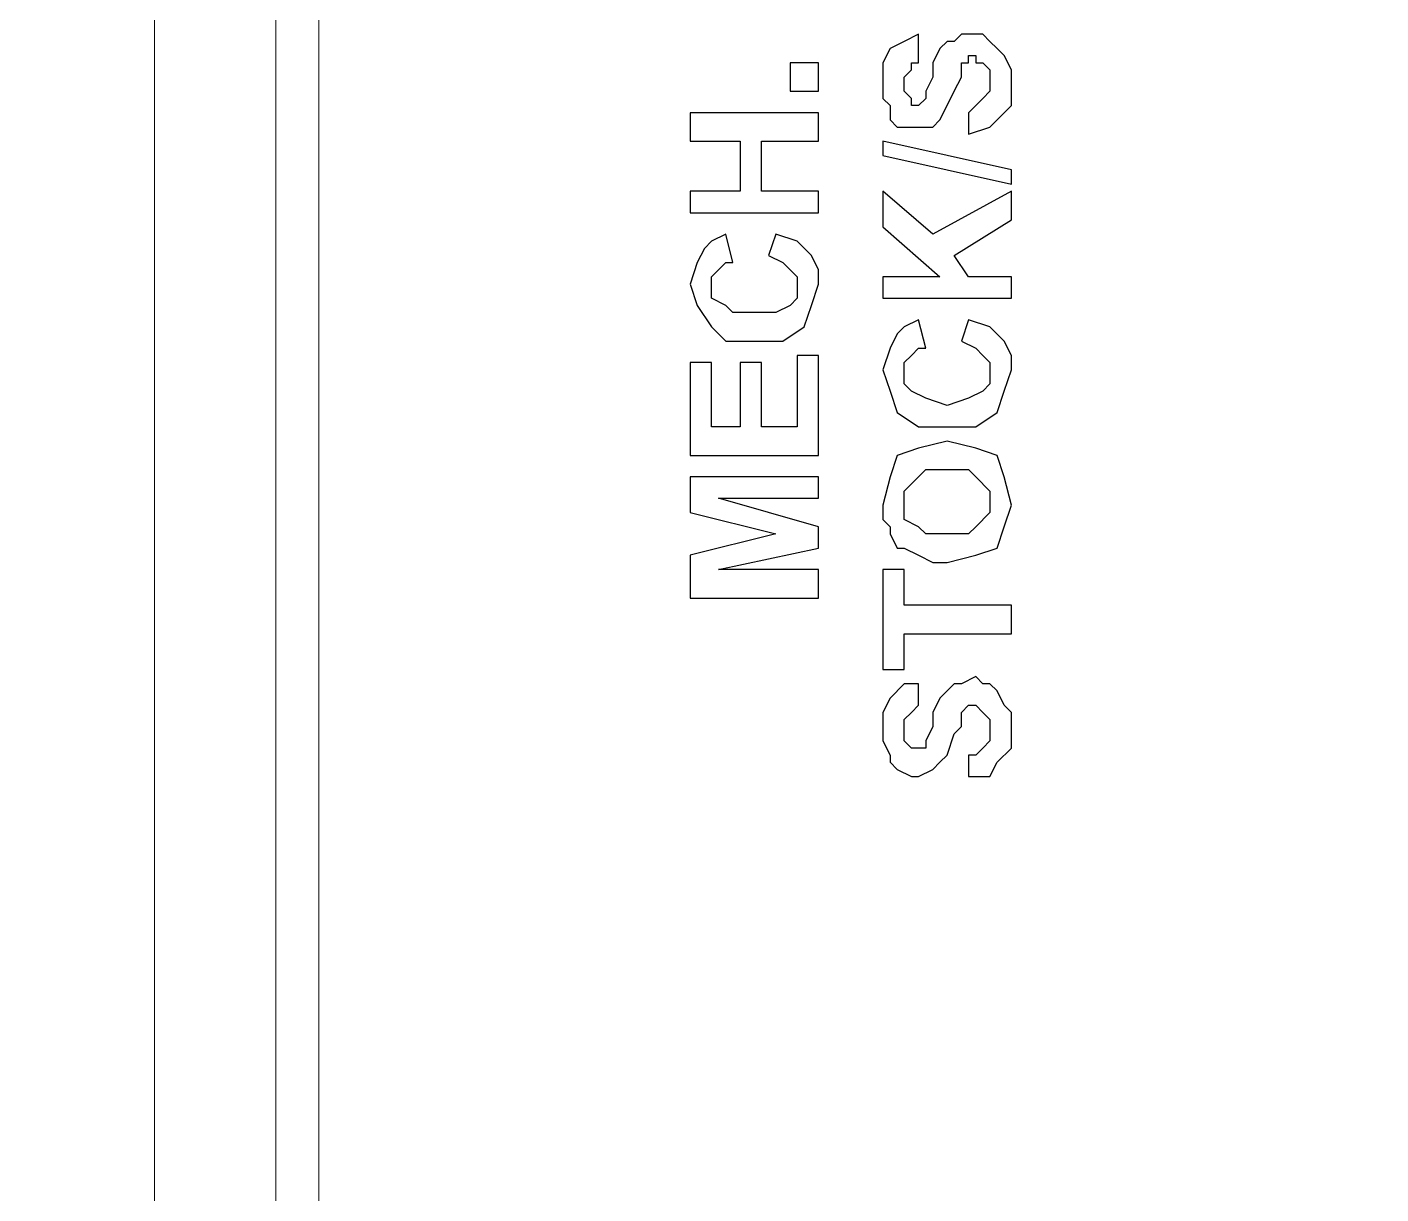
# Model space of a CAD drawing. Header units: inches. Extents: x -3.21 to 2.97, y -3.82 to 4.4.
# Drawn here: x -2.701 to -2.188, y -2.314 to -1.872 of the extents above; entities that cross this region are included whole.
import ezdxf

# ---------------------------------------------------------------- set-up
doc = ezdxf.new("R2010")
doc.units = ezdxf.units.IN
doc.header["$MEASUREMENT"] = 0
doc.layers.add('BASELAYER', color=7, linetype='Continuous')
doc.layers.add('Floor 5', color=7, linetype='Continuous')

msp = doc.modelspace()

# ---------------------------------------------------------------- linework, layer by layer
at = {"layer": 'BASELAYER', "color": 250, "lineweight": 5}
msp.add_open_spline([(-3.21338, 4.3998), (-3.21338, 4.3998), (2.9714, 4.3998), (2.9714, 4.3998), (2.9714, 4.3998), (2.9714, 4.3998), (2.9714, -3.81516), (2.9714, -3.81516), (2.9714, -3.81516), (2.9714, -3.81516), (-3.21338, -3.81516), (-3.21338, -3.81516), (-3.21338, -3.81516), (-3.21338, -3.81516), (-3.21338, 4.3998), (-3.21338, 4.3998)], degree=3, knots=[0, 0, 0, 0, 0.2, 0.2, 0.2, 0.2, 0.4, 0.4, 0.4, 0.4, 0.6, 0.6, 0.6, 0.6, 1, 1, 1, 1], dxfattribs=at)
msp.add_open_spline([(-3.21338, 4.3998), (-3.21338, 4.3998), (2.9714, 4.3998), (2.9714, 4.3998), (2.9714, 4.3998), (2.9714, 4.3998), (2.9714, -3.81516), (2.9714, -3.81516), (2.9714, -3.81516), (2.9714, -3.81516), (-3.21338, -3.81516), (-3.21338, -3.81516), (-3.21338, -3.81516), (-3.21338, -3.81516), (-3.21338, 4.3998), (-3.21338, 4.3998)], degree=3, knots=[0, 0, 0, 0, 0.2, 0.2, 0.2, 0.2, 0.4, 0.4, 0.4, 0.4, 0.6, 0.6, 0.6, 0.6, 1, 1, 1, 1], dxfattribs=at)
at = {"layer": 'Floor 5', "color": 250, "lineweight": 13}
for points, knots in [([(-2.65256, -2.90944), (-2.65256, -2.90944), (-2.65256, 3.49228), (-2.65256, 3.49228), (-2.65256, 3.49228), (-2.65256, 3.49228), (-1.36587, 3.49228), (-1.36587, 3.49228), (-1.36587, 3.49228), (-1.36587, 3.49228), (-1.36587, 4.3489), (-1.36587, 4.3489), (-1.36587, 4.3489), (-1.36587, 4.3489), (-0.59277, 4.3489), (-0.59277, 4.3489), (-0.59277, 4.3489), (-0.59277, 4.3489), (-0.59277, 3.49228), (-0.59277, 3.49228), (-0.59277, 3.49228), (-0.59277, 3.49228), (0.69122, 3.49228), (0.69122, 3.49228), (0.69122, 3.49228), (0.69122, 3.49228), (0.69122, 0.93591), (0.69122, 0.93591), (0.69122, 0.93591), (0.69122, 0.93591), (0.66959, 0.95483), (0.66959, 0.95483), (0.66959, 0.95483), (0.66959, 0.95483), (0.64797, 0.97104), (0.64797, 0.97104), (0.64797, 0.97104), (0.64797, 0.97104), (0.64797, 3.44904), (0.64797, 3.44904), (0.64797, 3.44904), (0.64797, 3.44904), (-0.59277, 3.44904), (-0.59277, 3.44904), (-0.59277, 3.44904), (-0.59277, 3.44904), (-0.63872, 3.44904), (-0.63872, 3.44904), (-0.63872, 3.44904), (-0.63872, 3.44904), (-0.75496, 3.44904), (-0.75496, 3.44904), (-0.75496, 3.44904), (-0.75496, 3.44904), (-0.75496, 3.47066), (-0.75496, 3.47066), (-0.75496, 3.47066), (-0.75496, 3.47066), (-0.63872, 3.47066), (-0.63872, 3.47066), (-0.63872, 3.47066), (-0.63872, 3.47066), (-0.63872, 3.49228), (-0.63872, 3.49228), (-0.63872, 3.49228), (-0.63872, 3.49228), (-0.63872, 4.30296), (-0.63872, 4.30296), (-0.63872, 4.30296), (-0.63872, 4.30296), (-1.32262, 4.30296), (-1.32262, 4.30296), (-1.32262, 4.30296), (-1.32262, 4.30296), (-1.32262, 3.49228), (-1.32262, 3.49228), (-1.32262, 3.49228), (-1.32262, 3.49228), (-1.32262, 3.47066), (-1.32262, 3.47066), (-1.32262, 3.47066), (-1.32262, 3.47066), (-1.19828, 3.47066), (-1.19828, 3.47066), (-1.19828, 3.47066), (-1.19828, 3.47066), (-1.19828, 3.44904), (-1.19828, 3.44904), (-1.19828, 3.44904), (-1.19828, 3.44904), (-1.32262, 3.44904), (-1.32262, 3.44904), (-1.32262, 3.44904), (-1.32262, 3.44904), (-1.36587, 3.44904), (-1.36587, 3.44904), (-1.36587, 3.44904), (-1.36587, 3.44904), (-2.60661, 3.44904), (-2.60661, 3.44904), (-2.60661, 3.44904), (-2.60661, 3.44904), (-2.60661, -2.86351), (-2.60661, -2.86351), (-2.60661, -2.86351), (-2.60661, -2.86351), (-1.43885, -2.86351), (-1.43885, -2.86351), (-1.43885, -2.86351), (-1.43885, -2.86351), (-1.19828, -2.86351), (-1.19828, -2.86351), (-1.19828, -2.86351), (-1.19828, -2.86351), (-1.19828, -2.88513), (-1.19828, -2.88513), (-1.19828, -2.88513), (-1.19828, -2.88513), (-1.32262, -2.88513), (-1.32262, -2.88513), (-1.32262, -2.88513), (-1.32262, -2.88513), (-1.32262, -2.90944), (-1.32262, -2.90944), (-1.32262, -2.90944), (-1.32262, -2.90944), (-1.32262, -3.72283), (-1.32262, -3.72283), (-1.32262, -3.72283), (-1.32262, -3.72283), (-0.63872, -3.72283), (-0.63872, -3.72283), (-0.63872, -3.72283), (-0.63872, -3.72283), (-0.63872, -2.90944), (-0.63872, -2.90944), (-0.63872, -2.90944), (-0.63872, -2.90944), (-0.63872, -2.88513), (-0.63872, -2.88513), (-0.63872, -2.88513), (-0.63872, -2.88513), (-0.76037, -2.88513), (-0.76037, -2.88513), (-0.76037, -2.88513), (-0.76037, -2.88513), (-0.76037, -2.86351), (-0.76037, -2.86351), (-0.76037, -2.86351), (-0.76037, -2.86351), (-0.63872, -2.86351), (-0.63872, -2.86351), (-0.63872, -2.86351), (-0.63872, -2.86351), (-0.59277, -2.86351), (-0.59277, -2.86351), (-0.59277, -2.86351), (-0.59277, -2.86351), (0.64797, -2.86351), (0.64797, -2.86351), (0.64797, -2.86351), (0.64797, -2.86351), (0.64797, 0.14414), (0.64797, 0.14414), (0.64797, 0.14414), (0.64797, 0.14414), (0.65067, 0.14684), (0.65067, 0.14684), (0.65067, 0.14684), (0.65067, 0.14684), (0.65337, 0.14954), (0.65337, 0.14954), (0.65337, 0.14954), (0.65337, 0.14954), (0.65608, 0.14954), (0.65608, 0.14954), (0.65608, 0.14954), (0.65608, 0.14954), (0.65608, 0.15225), (0.65608, 0.15225), (0.65608, 0.15225), (0.65608, 0.15225), (0.66148, 0.15225), (0.66148, 0.15225), (0.66148, 0.15225), (0.66148, 0.15225), (0.66419, 0.15495), (0.66419, 0.15495), (0.66419, 0.15495), (0.66419, 0.15495), (0.66419, 0.15765), (0.66419, 0.15765), (0.66419, 0.15765), (0.66419, 0.15765), (0.675, 0.16306), (0.675, 0.16306), (0.675, 0.16306), (0.675, 0.16306), (0.68311, 0.17116), (0.68311, 0.17116), (0.68311, 0.17116), (0.68311, 0.17116), (0.68852, 0.17387), (0.68852, 0.17387), (0.68852, 0.17387), (0.68852, 0.17387), (0.69122, 0.17927), (0.69122, 0.17927), (0.69122, 0.17927), (0.69122, 0.17927), (0.69122, -2.90944), (0.69122, -2.90944), (0.69122, -2.90944), (0.69122, -2.90944), (-0.59277, -2.90944), (-0.59277, -2.90944), (-0.59277, -2.90944), (-0.59277, -2.90944), (-0.59277, -3.76878), (-0.59277, -3.76878), (-0.59277, -3.76878), (-0.59277, -3.76878), (-1.36857, -3.76878), (-1.36857, -3.76878), (-1.36857, -3.76878), (-1.36857, -3.76878), (-1.36857, -2.90944), (-1.36857, -2.90944), (-1.36857, -2.90944), (-1.36857, -2.90944), (-2.65256, -2.90944), (-2.65256, -2.90944)], [0, 0, 0, 0, 0.016949, 0.016949, 0.016949, 0.016949, 0.033898, 0.033898, 0.033898, 0.033898, 0.050847, 0.050847, 0.050847, 0.050847, 0.067797, 0.067797, 0.067797, 0.067797, 0.084746, 0.084746, 0.084746, 0.084746, 0.101695, 0.101695, 0.101695, 0.101695, 0.118644, 0.118644, 0.118644, 0.118644, 0.135593, 0.135593, 0.135593, 0.135593, 0.152542, 0.152542, 0.152542, 0.152542, 0.169492, 0.169492, 0.169492, 0.169492, 0.186441, 0.186441, 0.186441, 0.186441, 0.20339, 0.20339, 0.20339, 0.20339, 0.220339, 0.220339, 0.220339, 0.220339, 0.237288, 0.237288, 0.237288, 0.237288, 0.254237, 0.254237, 0.254237, 0.254237, 0.271186, 0.271186, 0.271186, 0.271186, 0.288136, 0.288136, 0.288136, 0.288136, 0.305085, 0.305085, 0.305085, 0.305085, 0.322034, 0.322034, 0.322034, 0.322034, 0.338983, 0.338983, 0.338983, 0.338983, 0.355932, 0.355932, 0.355932, 0.355932, 0.372881, 0.372881, 0.372881, 0.372881, 0.389831, 0.389831, 0.389831, 0.389831, 0.40678, 0.40678, 0.40678, 0.40678, 0.423729, 0.423729, 0.423729, 0.423729, 0.440678, 0.440678, 0.440678, 0.440678, 0.457627, 0.457627, 0.457627, 0.457627, 0.474576, 0.474576, 0.474576, 0.474576, 0.491525, 0.491525, 0.491525, 0.491525, 0.508475, 0.508475, 0.508475, 0.508475, 0.525424, 0.525424, 0.525424, 0.525424, 0.542373, 0.542373, 0.542373, 0.542373, 0.559322, 0.559322, 0.559322, 0.559322, 0.576271, 0.576271, 0.576271, 0.576271, 0.59322, 0.59322, 0.59322, 0.59322, 0.610169, 0.610169, 0.610169, 0.61017, 0.627119, 0.627119, 0.627119, 0.627119, 0.644068, 0.644068, 0.644068, 0.644068, 0.661017, 0.661017, 0.661017, 0.661017, 0.677966, 0.677966, 0.677966, 0.677966, 0.694915, 0.694915, 0.694915, 0.694915, 0.711864, 0.711864, 0.711864, 0.711864, 0.728814, 0.728814, 0.728814, 0.728814, 0.745763, 0.745763, 0.745763, 0.745763, 0.762712, 0.762712, 0.762712, 0.762712, 0.779661, 0.779661, 0.779661, 0.779661, 0.79661, 0.79661, 0.79661, 0.79661, 0.813559, 0.813559, 0.813559, 0.813559, 0.830508, 0.830508, 0.830508, 0.830508, 0.847458, 0.847458, 0.847458, 0.847458, 0.864407, 0.864407, 0.864407, 0.864407, 0.881356, 0.881356, 0.881356, 0.881356, 0.898305, 0.898305, 0.898305, 0.898305, 0.915254, 0.915254, 0.915254, 0.915254, 0.932203, 0.932203, 0.932203, 0.932203, 0.949153, 0.949153, 0.949153, 0.949153, 0.966102, 0.966102, 0.966102, 0.966102, 1, 1, 1, 1]), ([(-1.38747, -2.19063), (-1.38747, -2.19063), (-1.38747, -2.8635), (-1.38747, -2.8635), (-1.38747, -2.8635), (-1.38747, -2.8635), (-2.60659, -2.8635), (-2.60659, -2.8635), (-2.60659, -2.8635), (-2.60659, -2.8635), (-2.60659, -0.81517), (-2.60659, -0.81517), (-2.60659, -0.81517), (-2.60659, -0.81517), (-1.38747, -0.81517), (-1.38747, -0.81517), (-1.38747, -0.81517), (-1.38747, -0.81517), (-1.38747, -1.58802), (-1.38747, -1.58802)], [0, 0, 0, 0, 0.166667, 0.166667, 0.166667, 0.166667, 0.333333, 0.333333, 0.333333, 0.333333, 0.5, 0.5, 0.5, 0.5, 0.666667, 0.666667, 0.666667, 0.666667, 1, 1, 1, 1]), ([(-1.40369, -2.19063), (-1.40369, -2.19063), (-1.40369, -2.84459), (-1.40369, -2.84459), (-1.40369, -2.84459), (-1.40369, -2.84459), (-2.59037, -2.84459), (-2.59037, -2.84459), (-2.59037, -2.84459), (-2.59037, -2.84459), (-2.59037, -0.83138), (-2.59037, -0.83138), (-2.59037, -0.83138), (-2.59037, -0.83138), (-1.40369, -0.83138), (-1.40369, -0.83138), (-1.40369, -0.83138), (-1.40369, -0.83138), (-1.40369, -1.58802), (-1.40369, -1.58802)], [0, 0, 0, 0, 0.166667, 0.166667, 0.166667, 0.166667, 0.333333, 0.333333, 0.333333, 0.333333, 0.5, 0.5, 0.5, 0.5, 0.666667, 0.666667, 0.666667, 0.666667, 1, 1, 1, 1])]:
    msp.add_open_spline(points, degree=3, knots=knots, dxfattribs=at)
at = {"layer": 'Floor 5', "color": 250}
for points, knots in [([(-2.3444, -1.90419), (-2.3444, -1.90419), (-2.3417, -1.90149), (-2.3417, -1.90149), (-2.3417, -1.90149), (-2.3417, -1.90149), (-2.339, -1.89879), (-2.339, -1.89879), (-2.339, -1.89879), (-2.339, -1.89879), (-2.3363, -1.89609), (-2.3363, -1.89609), (-2.3363, -1.89609), (-2.3363, -1.89609), (-2.3363, -1.89339), (-2.3363, -1.89339), (-2.3363, -1.89339), (-2.3363, -1.89339), (-2.3363, -1.88798), (-2.3363, -1.88798), (-2.3363, -1.88798), (-2.3363, -1.88798), (-2.339, -1.88528), (-2.339, -1.88528), (-2.339, -1.88528), (-2.339, -1.88528), (-2.3417, -1.88528), (-2.3417, -1.88528), (-2.3417, -1.88528), (-2.3417, -1.88528), (-2.3417, -1.88257), (-2.3417, -1.88257), (-2.3417, -1.88257), (-2.3417, -1.88257), (-2.3444, -1.88257), (-2.3444, -1.88257), (-2.3444, -1.88257), (-2.3444, -1.88257), (-2.3444, -1.88528), (-2.3444, -1.88528), (-2.3444, -1.88528), (-2.3444, -1.88528), (-2.34711, -1.88528), (-2.34711, -1.88528), (-2.34711, -1.88528), (-2.34711, -1.88528), (-2.34711, -1.88798), (-2.34711, -1.88798), (-2.34711, -1.88798), (-2.34711, -1.88798), (-2.34711, -1.89069), (-2.34711, -1.89069), (-2.34711, -1.89069), (-2.34711, -1.89069), (-2.34981, -1.89609), (-2.34981, -1.89609), (-2.34981, -1.89609), (-2.34981, -1.89609), (-2.35251, -1.90149), (-2.35251, -1.90149), (-2.35251, -1.90149), (-2.35251, -1.90149), (-2.35522, -1.9069), (-2.35522, -1.9069), (-2.35522, -1.9069), (-2.35522, -1.9069), (-2.35792, -1.9096), (-2.35792, -1.9096), (-2.35792, -1.9096), (-2.35792, -1.9096), (-2.36332, -1.9096), (-2.36332, -1.9096), (-2.36332, -1.9096), (-2.36332, -1.9096), (-2.36603, -1.9096), (-2.36603, -1.9096), (-2.36603, -1.9096), (-2.36603, -1.9096), (-2.37143, -1.9096), (-2.37143, -1.9096), (-2.37143, -1.9096), (-2.37143, -1.9096), (-2.37413, -1.9069), (-2.37413, -1.9069), (-2.37413, -1.9069), (-2.37413, -1.9069), (-2.37413, -1.90149), (-2.37413, -1.90149), (-2.37413, -1.90149), (-2.37413, -1.90149), (-2.37684, -1.89879), (-2.37684, -1.89879), (-2.37684, -1.89879), (-2.37684, -1.89879), (-2.37684, -1.89339), (-2.37684, -1.89339), (-2.37684, -1.89339), (-2.37684, -1.89339), (-2.37684, -1.88528), (-2.37684, -1.88528), (-2.37684, -1.88528), (-2.37684, -1.88528), (-2.37413, -1.87987), (-2.37413, -1.87987), (-2.37413, -1.87987), (-2.37413, -1.87987), (-2.36873, -1.87717), (-2.36873, -1.87717), (-2.36873, -1.87717), (-2.36873, -1.87717), (-2.36332, -1.87447), (-2.36332, -1.87447), (-2.36332, -1.87447), (-2.36332, -1.87447), (-2.36332, -1.88528), (-2.36332, -1.88528), (-2.36332, -1.88528), (-2.36332, -1.88528), (-2.36603, -1.88528), (-2.36603, -1.88528), (-2.36603, -1.88528), (-2.36603, -1.88528), (-2.36603, -1.88798), (-2.36603, -1.88798), (-2.36603, -1.88798), (-2.36603, -1.88798), (-2.36873, -1.89069), (-2.36873, -1.89069), (-2.36873, -1.89069), (-2.36873, -1.89069), (-2.36873, -1.89339), (-2.36873, -1.89339), (-2.36873, -1.89339), (-2.36873, -1.89339), (-2.36873, -1.89609), (-2.36873, -1.89609), (-2.36873, -1.89609), (-2.36873, -1.89609), (-2.36603, -1.89879), (-2.36603, -1.89879), (-2.36603, -1.89879), (-2.36603, -1.89879), (-2.36603, -1.90149), (-2.36603, -1.90149), (-2.36603, -1.90149), (-2.36603, -1.90149), (-2.36332, -1.90149), (-2.36332, -1.90149), (-2.36332, -1.90149), (-2.36332, -1.90149), (-2.36062, -1.89879), (-2.36062, -1.89879), (-2.36062, -1.89879), (-2.36062, -1.89879), (-2.36062, -1.89609), (-2.36062, -1.89609), (-2.36062, -1.89609), (-2.36062, -1.89609), (-2.35792, -1.89069), (-2.35792, -1.89069), (-2.35792, -1.89069), (-2.35792, -1.89069), (-2.35792, -1.88528), (-2.35792, -1.88528), (-2.35792, -1.88528), (-2.35792, -1.88528), (-2.35522, -1.87987), (-2.35522, -1.87987), (-2.35522, -1.87987), (-2.35522, -1.87987), (-2.35251, -1.87717), (-2.35251, -1.87717), (-2.35251, -1.87717), (-2.35251, -1.87717), (-2.34981, -1.87717), (-2.34981, -1.87717), (-2.34981, -1.87717), (-2.34981, -1.87717), (-2.34711, -1.87447), (-2.34711, -1.87447), (-2.34711, -1.87447), (-2.34711, -1.87447), (-2.3417, -1.87447), (-2.3417, -1.87447), (-2.3417, -1.87447), (-2.3417, -1.87447), (-2.339, -1.87447), (-2.339, -1.87447), (-2.339, -1.87447), (-2.339, -1.87447), (-2.3363, -1.87717), (-2.3363, -1.87717), (-2.3363, -1.87717), (-2.3363, -1.87717), (-2.33359, -1.87987), (-2.33359, -1.87987), (-2.33359, -1.87987), (-2.33359, -1.87987), (-2.33089, -1.88257), (-2.33089, -1.88257), (-2.33089, -1.88257), (-2.33089, -1.88257), (-2.32818, -1.88798), (-2.32818, -1.88798), (-2.32818, -1.88798), (-2.32818, -1.88798), (-2.32818, -1.89339), (-2.32818, -1.89339), (-2.32818, -1.89339), (-2.32818, -1.89339), (-2.32818, -1.90149), (-2.32818, -1.90149), (-2.32818, -1.90149), (-2.32818, -1.90149), (-2.33359, -1.9069), (-2.33359, -1.9069), (-2.33359, -1.9069), (-2.33359, -1.9069), (-2.3363, -1.9096), (-2.3363, -1.9096), (-2.3363, -1.9096), (-2.3363, -1.9096), (-2.3444, -1.9123), (-2.3444, -1.9123), (-2.3444, -1.9123), (-2.3444, -1.9123), (-2.3444, -1.90419), (-2.3444, -1.90419)], [0, 0, 0, 0, 0.017241, 0.017241, 0.017241, 0.017241, 0.034483, 0.034483, 0.034483, 0.034483, 0.051724, 0.051724, 0.051724, 0.051724, 0.068966, 0.068966, 0.068966, 0.068966, 0.086207, 0.086207, 0.086207, 0.086207, 0.103448, 0.103448, 0.103448, 0.103448, 0.12069, 0.12069, 0.12069, 0.12069, 0.137931, 0.137931, 0.137931, 0.137931, 0.155172, 0.155172, 0.155172, 0.155172, 0.172414, 0.172414, 0.172414, 0.172414, 0.189655, 0.189655, 0.189655, 0.189655, 0.206897, 0.206897, 0.206897, 0.206897, 0.224138, 0.224138, 0.224138, 0.224138, 0.241379, 0.241379, 0.241379, 0.241379, 0.258621, 0.258621, 0.258621, 0.258621, 0.275862, 0.275862, 0.275862, 0.275862, 0.293103, 0.293103, 0.293103, 0.293103, 0.310345, 0.310345, 0.310345, 0.310345, 0.327586, 0.327586, 0.327586, 0.327586, 0.344828, 0.344828, 0.344828, 0.344828, 0.362069, 0.362069, 0.362069, 0.362069, 0.37931, 0.37931, 0.37931, 0.37931, 0.396552, 0.396552, 0.396552, 0.396552, 0.413793, 0.413793, 0.413793, 0.413793, 0.431034, 0.431034, 0.431034, 0.431034, 0.448276, 0.448276, 0.448276, 0.448276, 0.465517, 0.465517, 0.465517, 0.465517, 0.482759, 0.482759, 0.482759, 0.482759, 0.5, 0.5, 0.5, 0.5, 0.517241, 0.517241, 0.517241, 0.517241, 0.534483, 0.534483, 0.534483, 0.534483, 0.551724, 0.551724, 0.551724, 0.551724, 0.568966, 0.568966, 0.568966, 0.568966, 0.586207, 0.586207, 0.586207, 0.586207, 0.603448, 0.603448, 0.603448, 0.603448, 0.62069, 0.62069, 0.62069, 0.62069, 0.637931, 0.637931, 0.637931, 0.637931, 0.655172, 0.655172, 0.655172, 0.655172, 0.672414, 0.672414, 0.672414, 0.672414, 0.689655, 0.689655, 0.689655, 0.689655, 0.706897, 0.706897, 0.706897, 0.706897, 0.724138, 0.724138, 0.724138, 0.724138, 0.741379, 0.741379, 0.741379, 0.741379, 0.758621, 0.758621, 0.758621, 0.758621, 0.775862, 0.775862, 0.775862, 0.775862, 0.793103, 0.793103, 0.793103, 0.793103, 0.810345, 0.810345, 0.810345, 0.810345, 0.827586, 0.827586, 0.827586, 0.827586, 0.844828, 0.844828, 0.844828, 0.844828, 0.862069, 0.862069, 0.862069, 0.862069, 0.87931, 0.87931, 0.87931, 0.87931, 0.896552, 0.896552, 0.896552, 0.896552, 0.913793, 0.913793, 0.913793, 0.913793, 0.931034, 0.931034, 0.931034, 0.931034, 0.948276, 0.948276, 0.948276, 0.948276, 0.965517, 0.965517, 0.965517, 0.965517, 1, 1, 1, 1]), ([(-2.41198, -1.88528), (-2.41198, -1.88528), (-2.40117, -1.88528), (-2.40117, -1.88528), (-2.40117, -1.88528), (-2.40117, -1.88528), (-2.40117, -1.89609), (-2.40117, -1.89609), (-2.40117, -1.89609), (-2.40117, -1.89609), (-2.41198, -1.89609), (-2.41198, -1.89609), (-2.41198, -1.89609), (-2.41198, -1.89609), (-2.41198, -1.88528), (-2.41198, -1.88528)], [0, 0, 0, 0, 0.2, 0.2, 0.2, 0.2, 0.4, 0.4, 0.4, 0.4, 0.6, 0.6, 0.6, 0.6, 1, 1, 1, 1]), ([(-2.44983, -1.94203), (-2.44983, -1.94203), (-2.44983, -1.93392), (-2.44983, -1.93392), (-2.44983, -1.93392), (-2.44983, -1.93392), (-2.4309, -1.93392), (-2.4309, -1.93392), (-2.4309, -1.93392), (-2.4309, -1.93392), (-2.4309, -1.915), (-2.4309, -1.915), (-2.4309, -1.915), (-2.4309, -1.915), (-2.44983, -1.915), (-2.44983, -1.915), (-2.44983, -1.915), (-2.44983, -1.915), (-2.44983, -1.90419), (-2.44983, -1.90419), (-2.44983, -1.90419), (-2.44983, -1.90419), (-2.40117, -1.90419), (-2.40117, -1.90419), (-2.40117, -1.90419), (-2.40117, -1.90419), (-2.40117, -1.915), (-2.40117, -1.915), (-2.40117, -1.915), (-2.40117, -1.915), (-2.4228, -1.915), (-2.4228, -1.915), (-2.4228, -1.915), (-2.4228, -1.915), (-2.4228, -1.93392), (-2.4228, -1.93392), (-2.4228, -1.93392), (-2.4228, -1.93392), (-2.40117, -1.93392), (-2.40117, -1.93392), (-2.40117, -1.93392), (-2.40117, -1.93392), (-2.40117, -1.94203), (-2.40117, -1.94203), (-2.40117, -1.94203), (-2.40117, -1.94203), (-2.44983, -1.94203), (-2.44983, -1.94203)], [0, 0, 0, 0, 0.076923, 0.076923, 0.076923, 0.076923, 0.153846, 0.153846, 0.153846, 0.153846, 0.230769, 0.230769, 0.230769, 0.230769, 0.307692, 0.307692, 0.307692, 0.307692, 0.384615, 0.384615, 0.384615, 0.384615, 0.461538, 0.461538, 0.461538, 0.461538, 0.538462, 0.538462, 0.538462, 0.538462, 0.615385, 0.615385, 0.615385, 0.615385, 0.692308, 0.692308, 0.692308, 0.692308, 0.769231, 0.769231, 0.769231, 0.769231, 0.846154, 0.846154, 0.846154, 0.846154, 1, 1, 1, 1]), ([(-2.37684, -1.92041), (-2.37684, -1.92041), (-2.37684, -1.915), (-2.37684, -1.915), (-2.37684, -1.915), (-2.37684, -1.915), (-2.32818, -1.92581), (-2.32818, -1.92581), (-2.32818, -1.92581), (-2.32818, -1.92581), (-2.32818, -1.93122), (-2.32818, -1.93122), (-2.32818, -1.93122), (-2.32818, -1.93122), (-2.37684, -1.92041), (-2.37684, -1.92041)], [0, 0, 0, 0, 0.2, 0.2, 0.2, 0.2, 0.4, 0.4, 0.4, 0.4, 0.6, 0.6, 0.6, 0.6, 1, 1, 1, 1]), ([(-2.37684, -1.97445), (-2.37684, -1.97445), (-2.37684, -1.96635), (-2.37684, -1.96635), (-2.37684, -1.96635), (-2.37684, -1.96635), (-2.35522, -1.96635), (-2.35522, -1.96635), (-2.35522, -1.96635), (-2.35522, -1.96635), (-2.37684, -1.94743), (-2.37684, -1.94743), (-2.37684, -1.94743), (-2.37684, -1.94743), (-2.37684, -1.93392), (-2.37684, -1.93392), (-2.37684, -1.93392), (-2.37684, -1.93392), (-2.35792, -1.95013), (-2.35792, -1.95013), (-2.35792, -1.95013), (-2.35792, -1.95013), (-2.32818, -1.93392), (-2.32818, -1.93392), (-2.32818, -1.93392), (-2.32818, -1.93392), (-2.32818, -1.94473), (-2.32818, -1.94473), (-2.32818, -1.94473), (-2.32818, -1.94473), (-2.34981, -1.95824), (-2.34981, -1.95824), (-2.34981, -1.95824), (-2.34981, -1.95824), (-2.3444, -1.96635), (-2.3444, -1.96635), (-2.3444, -1.96635), (-2.3444, -1.96635), (-2.32818, -1.96635), (-2.32818, -1.96635), (-2.32818, -1.96635), (-2.32818, -1.96635), (-2.32818, -1.97445), (-2.32818, -1.97445), (-2.32818, -1.97445), (-2.32818, -1.97445), (-2.37684, -1.97445), (-2.37684, -1.97445)], [0, 0, 0, 0, 0.076923, 0.076923, 0.076923, 0.076923, 0.153846, 0.153846, 0.153846, 0.153846, 0.230769, 0.230769, 0.230769, 0.230769, 0.307692, 0.307692, 0.307692, 0.307692, 0.384615, 0.384615, 0.384615, 0.384615, 0.461538, 0.461538, 0.461538, 0.461538, 0.538462, 0.538462, 0.538462, 0.538462, 0.615385, 0.615385, 0.615385, 0.615385, 0.692308, 0.692308, 0.692308, 0.692308, 0.769231, 0.769231, 0.769231, 0.769231, 0.846154, 0.846154, 0.846154, 0.846154, 1, 1, 1, 1]), ([(-2.4255, -1.99067), (-2.4255, -1.99067), (-2.43631, -1.99067), (-2.43631, -1.99067), (-2.43631, -1.99067), (-2.43631, -1.99067), (-2.44171, -1.98526), (-2.44171, -1.98526), (-2.44171, -1.98526), (-2.44171, -1.98526), (-2.44712, -1.97716), (-2.44712, -1.97716), (-2.44712, -1.97716), (-2.44712, -1.97716), (-2.44983, -1.96905), (-2.44983, -1.96905), (-2.44983, -1.96905), (-2.44983, -1.96905), (-2.44712, -1.96094), (-2.44712, -1.96094), (-2.44712, -1.96094), (-2.44712, -1.96094), (-2.44442, -1.95554), (-2.44442, -1.95554), (-2.44442, -1.95554), (-2.44442, -1.95554), (-2.44171, -1.95283), (-2.44171, -1.95283), (-2.44171, -1.95283), (-2.44171, -1.95283), (-2.43631, -1.95013), (-2.43631, -1.95013), (-2.43631, -1.95013), (-2.43631, -1.95013), (-2.43361, -1.96094), (-2.43361, -1.96094), (-2.43361, -1.96094), (-2.43361, -1.96094), (-2.43631, -1.96094), (-2.43631, -1.96094), (-2.43631, -1.96094), (-2.43631, -1.96094), (-2.43901, -1.96365), (-2.43901, -1.96365), (-2.43901, -1.96365), (-2.43901, -1.96365), (-2.44171, -1.96635), (-2.44171, -1.96635), (-2.44171, -1.96635), (-2.44171, -1.96635), (-2.44171, -1.96905), (-2.44171, -1.96905), (-2.44171, -1.96905), (-2.44171, -1.96905), (-2.44171, -1.97445), (-2.44171, -1.97445), (-2.44171, -1.97445), (-2.44171, -1.97445), (-2.43631, -1.97716), (-2.43631, -1.97716), (-2.43631, -1.97716), (-2.43631, -1.97716), (-2.43361, -1.97986), (-2.43361, -1.97986), (-2.43361, -1.97986), (-2.43361, -1.97986), (-2.4255, -1.97986), (-2.4255, -1.97986), (-2.4255, -1.97986), (-2.4255, -1.97986), (-2.41739, -1.97986), (-2.41739, -1.97986), (-2.41739, -1.97986), (-2.41739, -1.97986), (-2.41198, -1.97716), (-2.41198, -1.97716), (-2.41198, -1.97716), (-2.41198, -1.97716), (-2.40928, -1.97445), (-2.40928, -1.97445), (-2.40928, -1.97445), (-2.40928, -1.97445), (-2.40928, -1.96905), (-2.40928, -1.96905), (-2.40928, -1.96905), (-2.40928, -1.96905), (-2.40928, -1.96635), (-2.40928, -1.96635), (-2.40928, -1.96635), (-2.40928, -1.96635), (-2.41198, -1.96365), (-2.41198, -1.96365), (-2.41198, -1.96365), (-2.41198, -1.96365), (-2.41469, -1.96094), (-2.41469, -1.96094), (-2.41469, -1.96094), (-2.41469, -1.96094), (-2.42009, -1.95824), (-2.42009, -1.95824), (-2.42009, -1.95824), (-2.42009, -1.95824), (-2.41739, -1.95013), (-2.41739, -1.95013), (-2.41739, -1.95013), (-2.41739, -1.95013), (-2.40928, -1.95283), (-2.40928, -1.95283), (-2.40928, -1.95283), (-2.40928, -1.95283), (-2.40387, -1.95824), (-2.40387, -1.95824), (-2.40387, -1.95824), (-2.40387, -1.95824), (-2.40117, -1.96365), (-2.40117, -1.96365), (-2.40117, -1.96365), (-2.40117, -1.96365), (-2.40117, -1.96905), (-2.40117, -1.96905), (-2.40117, -1.96905), (-2.40117, -1.96905), (-2.40387, -1.97716), (-2.40387, -1.97716), (-2.40387, -1.97716), (-2.40387, -1.97716), (-2.40657, -1.98526), (-2.40657, -1.98526), (-2.40657, -1.98526), (-2.40657, -1.98526), (-2.41469, -1.99067), (-2.41469, -1.99067), (-2.41469, -1.99067), (-2.41469, -1.99067), (-2.4255, -1.99067), (-2.4255, -1.99067)], [0, 0, 0, 0, 0.028571, 0.028571, 0.028571, 0.028571, 0.057143, 0.057143, 0.057143, 0.057143, 0.085714, 0.085714, 0.085714, 0.085714, 0.114286, 0.114286, 0.114286, 0.114286, 0.142857, 0.142857, 0.142857, 0.142857, 0.171429, 0.171429, 0.171429, 0.171429, 0.2, 0.2, 0.2, 0.2, 0.228571, 0.228571, 0.228571, 0.228571, 0.257143, 0.257143, 0.257143, 0.257143, 0.285714, 0.285714, 0.285714, 0.285714, 0.314286, 0.314286, 0.314286, 0.314286, 0.342857, 0.342857, 0.342857, 0.342857, 0.371429, 0.371429, 0.371429, 0.371429, 0.4, 0.4, 0.4, 0.4, 0.428571, 0.428571, 0.428571, 0.428571, 0.457143, 0.457143, 0.457143, 0.457143, 0.485714, 0.485714, 0.485714, 0.485714, 0.514286, 0.514286, 0.514286, 0.514286, 0.542857, 0.542857, 0.542857, 0.542857, 0.571429, 0.571429, 0.571429, 0.571429, 0.6, 0.6, 0.6, 0.6, 0.628571, 0.628571, 0.628571, 0.628571, 0.657143, 0.657143, 0.657143, 0.657143, 0.685714, 0.685714, 0.685714, 0.685714, 0.714286, 0.714286, 0.714286, 0.714286, 0.742857, 0.742857, 0.742857, 0.742857, 0.771429, 0.771429, 0.771429, 0.771429, 0.8, 0.8, 0.8, 0.8, 0.828571, 0.828571, 0.828571, 0.828571, 0.857143, 0.857143, 0.857143, 0.857143, 0.885714, 0.885714, 0.885714, 0.885714, 0.914286, 0.914286, 0.914286, 0.914286, 0.942857, 0.942857, 0.942857, 0.942857, 1, 1, 1, 1]), ([(-2.35251, -2.02309), (-2.35251, -2.02309), (-2.36332, -2.02309), (-2.36332, -2.02309), (-2.36332, -2.02309), (-2.36332, -2.02309), (-2.37143, -2.01769), (-2.37143, -2.01769), (-2.37143, -2.01769), (-2.37143, -2.01769), (-2.37413, -2.00958), (-2.37413, -2.00958), (-2.37413, -2.00958), (-2.37413, -2.00958), (-2.37684, -2.00148), (-2.37684, -2.00148), (-2.37684, -2.00148), (-2.37684, -2.00148), (-2.37413, -1.99337), (-2.37413, -1.99337), (-2.37413, -1.99337), (-2.37413, -1.99337), (-2.37143, -1.98796), (-2.37143, -1.98796), (-2.37143, -1.98796), (-2.37143, -1.98796), (-2.36873, -1.98526), (-2.36873, -1.98526), (-2.36873, -1.98526), (-2.36873, -1.98526), (-2.36332, -1.98256), (-2.36332, -1.98256), (-2.36332, -1.98256), (-2.36332, -1.98256), (-2.36062, -1.99337), (-2.36062, -1.99337), (-2.36062, -1.99337), (-2.36062, -1.99337), (-2.36332, -1.99337), (-2.36332, -1.99337), (-2.36332, -1.99337), (-2.36332, -1.99337), (-2.36603, -1.99607), (-2.36603, -1.99607), (-2.36603, -1.99607), (-2.36603, -1.99607), (-2.36873, -1.99878), (-2.36873, -1.99878), (-2.36873, -1.99878), (-2.36873, -1.99878), (-2.36873, -2.00148), (-2.36873, -2.00148), (-2.36873, -2.00148), (-2.36873, -2.00148), (-2.36873, -2.00688), (-2.36873, -2.00688), (-2.36873, -2.00688), (-2.36873, -2.00688), (-2.36603, -2.00958), (-2.36603, -2.00958), (-2.36603, -2.00958), (-2.36603, -2.00958), (-2.36062, -2.01229), (-2.36062, -2.01229), (-2.36062, -2.01229), (-2.36062, -2.01229), (-2.35251, -2.01499), (-2.35251, -2.01499), (-2.35251, -2.01499), (-2.35251, -2.01499), (-2.3444, -2.01229), (-2.3444, -2.01229), (-2.3444, -2.01229), (-2.3444, -2.01229), (-2.339, -2.00958), (-2.339, -2.00958), (-2.339, -2.00958), (-2.339, -2.00958), (-2.3363, -2.00688), (-2.3363, -2.00688), (-2.3363, -2.00688), (-2.3363, -2.00688), (-2.3363, -2.00148), (-2.3363, -2.00148), (-2.3363, -2.00148), (-2.3363, -2.00148), (-2.3363, -1.99878), (-2.3363, -1.99878), (-2.3363, -1.99878), (-2.3363, -1.99878), (-2.339, -1.99607), (-2.339, -1.99607), (-2.339, -1.99607), (-2.339, -1.99607), (-2.3417, -1.99337), (-2.3417, -1.99337), (-2.3417, -1.99337), (-2.3417, -1.99337), (-2.34711, -1.99067), (-2.34711, -1.99067), (-2.34711, -1.99067), (-2.34711, -1.99067), (-2.3444, -1.98256), (-2.3444, -1.98256), (-2.3444, -1.98256), (-2.3444, -1.98256), (-2.3363, -1.98526), (-2.3363, -1.98526), (-2.3363, -1.98526), (-2.3363, -1.98526), (-2.33089, -1.99067), (-2.33089, -1.99067), (-2.33089, -1.99067), (-2.33089, -1.99067), (-2.32818, -1.99607), (-2.32818, -1.99607), (-2.32818, -1.99607), (-2.32818, -1.99607), (-2.32818, -2.00148), (-2.32818, -2.00148), (-2.32818, -2.00148), (-2.32818, -2.00148), (-2.33089, -2.00958), (-2.33089, -2.00958), (-2.33089, -2.00958), (-2.33089, -2.00958), (-2.33359, -2.01769), (-2.33359, -2.01769), (-2.33359, -2.01769), (-2.33359, -2.01769), (-2.3417, -2.02309), (-2.3417, -2.02309), (-2.3417, -2.02309), (-2.3417, -2.02309), (-2.35251, -2.02309), (-2.35251, -2.02309)], [0, 0, 0, 0, 0.028571, 0.028571, 0.028571, 0.028571, 0.057143, 0.057143, 0.057143, 0.057143, 0.085714, 0.085714, 0.085714, 0.085714, 0.114286, 0.114286, 0.114286, 0.114286, 0.142857, 0.142857, 0.142857, 0.142857, 0.171429, 0.171429, 0.171429, 0.171429, 0.2, 0.2, 0.2, 0.2, 0.228571, 0.228571, 0.228571, 0.228571, 0.257143, 0.257143, 0.257143, 0.257143, 0.285714, 0.285714, 0.285714, 0.285714, 0.314286, 0.314286, 0.314286, 0.314286, 0.342857, 0.342857, 0.342857, 0.342857, 0.371429, 0.371429, 0.371429, 0.371429, 0.4, 0.4, 0.4, 0.4, 0.428571, 0.428571, 0.428571, 0.428571, 0.457143, 0.457143, 0.457143, 0.457143, 0.485714, 0.485714, 0.485714, 0.485714, 0.514286, 0.514286, 0.514286, 0.514286, 0.542857, 0.542857, 0.542857, 0.542857, 0.571429, 0.571429, 0.571429, 0.571429, 0.6, 0.6, 0.6, 0.6, 0.628571, 0.628571, 0.628571, 0.628571, 0.657143, 0.657143, 0.657143, 0.657143, 0.685714, 0.685714, 0.685714, 0.685714, 0.714286, 0.714286, 0.714286, 0.714286, 0.742857, 0.742857, 0.742857, 0.742857, 0.771429, 0.771429, 0.771429, 0.771429, 0.8, 0.8, 0.8, 0.8, 0.828571, 0.828571, 0.828571, 0.828571, 0.857143, 0.857143, 0.857143, 0.857143, 0.885714, 0.885714, 0.885714, 0.885714, 0.914286, 0.914286, 0.914286, 0.914286, 0.942857, 0.942857, 0.942857, 0.942857, 1, 1, 1, 1]), ([(-2.44983, -2.03391), (-2.44983, -2.03391), (-2.44983, -1.99878), (-2.44983, -1.99878), (-2.44983, -1.99878), (-2.44983, -1.99878), (-2.44171, -1.99878), (-2.44171, -1.99878), (-2.44171, -1.99878), (-2.44171, -1.99878), (-2.44171, -2.02309), (-2.44171, -2.02309), (-2.44171, -2.02309), (-2.44171, -2.02309), (-2.4309, -2.02309), (-2.4309, -2.02309), (-2.4309, -2.02309), (-2.4309, -2.02309), (-2.4309, -1.99878), (-2.4309, -1.99878), (-2.4309, -1.99878), (-2.4309, -1.99878), (-2.4228, -1.99878), (-2.4228, -1.99878), (-2.4228, -1.99878), (-2.4228, -1.99878), (-2.4228, -2.02309), (-2.4228, -2.02309), (-2.4228, -2.02309), (-2.4228, -2.02309), (-2.40928, -2.02309), (-2.40928, -2.02309), (-2.40928, -2.02309), (-2.40928, -2.02309), (-2.40928, -1.99607), (-2.40928, -1.99607), (-2.40928, -1.99607), (-2.40928, -1.99607), (-2.40117, -1.99607), (-2.40117, -1.99607), (-2.40117, -1.99607), (-2.40117, -1.99607), (-2.40117, -2.03391), (-2.40117, -2.03391), (-2.40117, -2.03391), (-2.40117, -2.03391), (-2.44983, -2.03391), (-2.44983, -2.03391)], [0, 0, 0, 0, 0.076923, 0.076923, 0.076923, 0.076923, 0.153846, 0.153846, 0.153846, 0.153846, 0.230769, 0.230769, 0.230769, 0.230769, 0.307692, 0.307692, 0.307692, 0.307692, 0.384615, 0.384615, 0.384615, 0.384615, 0.461538, 0.461538, 0.461538, 0.461538, 0.538462, 0.538462, 0.538462, 0.538462, 0.615385, 0.615385, 0.615385, 0.615385, 0.692308, 0.692308, 0.692308, 0.692308, 0.769231, 0.769231, 0.769231, 0.769231, 0.846154, 0.846154, 0.846154, 0.846154, 1, 1, 1, 1]), ([(-2.35792, -2.07444), (-2.35792, -2.07444), (-2.36332, -2.07174), (-2.36332, -2.07174), (-2.36332, -2.07174), (-2.36332, -2.07174), (-2.36873, -2.06904), (-2.36873, -2.06904), (-2.36873, -2.06904), (-2.36873, -2.06904), (-2.37143, -2.06904), (-2.37143, -2.06904), (-2.37143, -2.06904), (-2.37143, -2.06904), (-2.37413, -2.06363), (-2.37413, -2.06363), (-2.37413, -2.06363), (-2.37413, -2.06363), (-2.37413, -2.06093), (-2.37413, -2.06093), (-2.37413, -2.06093), (-2.37413, -2.06093), (-2.37684, -2.05823), (-2.37684, -2.05823), (-2.37684, -2.05823), (-2.37684, -2.05823), (-2.37684, -2.05282), (-2.37684, -2.05282), (-2.37684, -2.05282), (-2.37684, -2.05282), (-2.37413, -2.04201), (-2.37413, -2.04201), (-2.37413, -2.04201), (-2.37413, -2.04201), (-2.37143, -2.03391), (-2.37143, -2.03391), (-2.37143, -2.03391), (-2.37143, -2.03391), (-2.36332, -2.0312), (-2.36332, -2.0312), (-2.36332, -2.0312), (-2.36332, -2.0312), (-2.35251, -2.0285), (-2.35251, -2.0285), (-2.35251, -2.0285), (-2.35251, -2.0285), (-2.3417, -2.0312), (-2.3417, -2.0312), (-2.3417, -2.0312), (-2.3417, -2.0312), (-2.33359, -2.03391), (-2.33359, -2.03391), (-2.33359, -2.03391), (-2.33359, -2.03391), (-2.33089, -2.04201), (-2.33089, -2.04201), (-2.33089, -2.04201), (-2.33089, -2.04201), (-2.32818, -2.05282), (-2.32818, -2.05282), (-2.32818, -2.05282), (-2.32818, -2.05282), (-2.33089, -2.06093), (-2.33089, -2.06093), (-2.33089, -2.06093), (-2.33089, -2.06093), (-2.33359, -2.06904), (-2.33359, -2.06904), (-2.33359, -2.06904), (-2.33359, -2.06904), (-2.3417, -2.07174), (-2.3417, -2.07174), (-2.3417, -2.07174), (-2.3417, -2.07174), (-2.35251, -2.07444), (-2.35251, -2.07444), (-2.35251, -2.07444), (-2.35251, -2.07444), (-2.35792, -2.07444), (-2.35792, -2.07444)], [0, 0, 0, 0, 0.047619, 0.047619, 0.047619, 0.047619, 0.095238, 0.095238, 0.095238, 0.095238, 0.142857, 0.142857, 0.142857, 0.142857, 0.190476, 0.190476, 0.190476, 0.190476, 0.238095, 0.238095, 0.238095, 0.238095, 0.285714, 0.285714, 0.285714, 0.285714, 0.333333, 0.333333, 0.333333, 0.333333, 0.380952, 0.380952, 0.380952, 0.380952, 0.428571, 0.428571, 0.428571, 0.428571, 0.47619, 0.47619, 0.47619, 0.47619, 0.52381, 0.52381, 0.52381, 0.52381, 0.571429, 0.571429, 0.571429, 0.571429, 0.619048, 0.619048, 0.619048, 0.619048, 0.666667, 0.666667, 0.666667, 0.666667, 0.714286, 0.714286, 0.714286, 0.714286, 0.761905, 0.761905, 0.761905, 0.761905, 0.809524, 0.809524, 0.809524, 0.809524, 0.857143, 0.857143, 0.857143, 0.857143, 0.904762, 0.904762, 0.904762, 0.904762, 1, 1, 1, 1]), ([(-2.36332, -2.04201), (-2.36332, -2.04201), (-2.36873, -2.04742), (-2.36873, -2.04742), (-2.36873, -2.04742), (-2.36873, -2.04742), (-2.36873, -2.05282), (-2.36873, -2.05282), (-2.36873, -2.05282), (-2.36873, -2.05282), (-2.36873, -2.05823), (-2.36873, -2.05823), (-2.36873, -2.05823), (-2.36873, -2.05823), (-2.36332, -2.06093), (-2.36332, -2.06093), (-2.36332, -2.06093), (-2.36332, -2.06093), (-2.36062, -2.06363), (-2.36062, -2.06363), (-2.36062, -2.06363), (-2.36062, -2.06363), (-2.35251, -2.06363), (-2.35251, -2.06363), (-2.35251, -2.06363), (-2.35251, -2.06363), (-2.3444, -2.06363), (-2.3444, -2.06363), (-2.3444, -2.06363), (-2.3444, -2.06363), (-2.3417, -2.06093), (-2.3417, -2.06093), (-2.3417, -2.06093), (-2.3417, -2.06093), (-2.3363, -2.05552), (-2.3363, -2.05552), (-2.3363, -2.05552), (-2.3363, -2.05552), (-2.3363, -2.05282), (-2.3363, -2.05282), (-2.3363, -2.05282), (-2.3363, -2.05282), (-2.3363, -2.04742), (-2.3363, -2.04742), (-2.3363, -2.04742), (-2.3363, -2.04742), (-2.3417, -2.04201), (-2.3417, -2.04201), (-2.3417, -2.04201), (-2.3417, -2.04201), (-2.3444, -2.03931), (-2.3444, -2.03931), (-2.3444, -2.03931), (-2.3444, -2.03931), (-2.35251, -2.03931), (-2.35251, -2.03931), (-2.35251, -2.03931), (-2.35251, -2.03931), (-2.36062, -2.03931), (-2.36062, -2.03931), (-2.36062, -2.03931), (-2.36062, -2.03931), (-2.36332, -2.04201), (-2.36332, -2.04201)], [0, 0, 0, 0, 0.058824, 0.058824, 0.058824, 0.058824, 0.117647, 0.117647, 0.117647, 0.117647, 0.176471, 0.176471, 0.176471, 0.176471, 0.235294, 0.235294, 0.235294, 0.235294, 0.294118, 0.294118, 0.294118, 0.294118, 0.352941, 0.352941, 0.352941, 0.352941, 0.411765, 0.411765, 0.411765, 0.411765, 0.470588, 0.470588, 0.470588, 0.470588, 0.529412, 0.529412, 0.529412, 0.529412, 0.588235, 0.588235, 0.588235, 0.588235, 0.647059, 0.647059, 0.647059, 0.647059, 0.705882, 0.705882, 0.705882, 0.705882, 0.764706, 0.764706, 0.764706, 0.764706, 0.823529, 0.823529, 0.823529, 0.823529, 0.882353, 0.882353, 0.882353, 0.882353, 1, 1, 1, 1]), ([(-2.44983, -2.08795), (-2.44983, -2.08795), (-2.44983, -2.07174), (-2.44983, -2.07174), (-2.44983, -2.07174), (-2.44983, -2.07174), (-2.41739, -2.06363), (-2.41739, -2.06363), (-2.41739, -2.06363), (-2.41739, -2.06363), (-2.44983, -2.05552), (-2.44983, -2.05552), (-2.44983, -2.05552), (-2.44983, -2.05552), (-2.44983, -2.04201), (-2.44983, -2.04201), (-2.44983, -2.04201), (-2.44983, -2.04201), (-2.40117, -2.04201), (-2.40117, -2.04201), (-2.40117, -2.04201), (-2.40117, -2.04201), (-2.40117, -2.05012), (-2.40117, -2.05012), (-2.40117, -2.05012), (-2.40117, -2.05012), (-2.43901, -2.05012), (-2.43901, -2.05012), (-2.43901, -2.05012), (-2.43901, -2.05012), (-2.40117, -2.06093), (-2.40117, -2.06093), (-2.40117, -2.06093), (-2.40117, -2.06093), (-2.40117, -2.06904), (-2.40117, -2.06904), (-2.40117, -2.06904), (-2.40117, -2.06904), (-2.43901, -2.07714), (-2.43901, -2.07714), (-2.43901, -2.07714), (-2.43901, -2.07714), (-2.40117, -2.07714), (-2.40117, -2.07714), (-2.40117, -2.07714), (-2.40117, -2.07714), (-2.40117, -2.08795), (-2.40117, -2.08795), (-2.40117, -2.08795), (-2.40117, -2.08795), (-2.44983, -2.08795), (-2.44983, -2.08795)], [0, 0, 0, 0, 0.071429, 0.071429, 0.071429, 0.071429, 0.142857, 0.142857, 0.142857, 0.142857, 0.214286, 0.214286, 0.214286, 0.214286, 0.285714, 0.285714, 0.285714, 0.285714, 0.357143, 0.357143, 0.357143, 0.357143, 0.428571, 0.428571, 0.428571, 0.428571, 0.5, 0.5, 0.5, 0.5, 0.571429, 0.571429, 0.571429, 0.571429, 0.642857, 0.642857, 0.642857, 0.642857, 0.714286, 0.714286, 0.714286, 0.714286, 0.785714, 0.785714, 0.785714, 0.785714, 0.857143, 0.857143, 0.857143, 0.857143, 1, 1, 1, 1]), ([(-2.37684, -2.11497), (-2.37684, -2.11497), (-2.37684, -2.07714), (-2.37684, -2.07714), (-2.37684, -2.07714), (-2.37684, -2.07714), (-2.36873, -2.07714), (-2.36873, -2.07714), (-2.36873, -2.07714), (-2.36873, -2.07714), (-2.36873, -2.09065), (-2.36873, -2.09065), (-2.36873, -2.09065), (-2.36873, -2.09065), (-2.32818, -2.09065), (-2.32818, -2.09065), (-2.32818, -2.09065), (-2.32818, -2.09065), (-2.32818, -2.10146), (-2.32818, -2.10146), (-2.32818, -2.10146), (-2.32818, -2.10146), (-2.36873, -2.10146), (-2.36873, -2.10146), (-2.36873, -2.10146), (-2.36873, -2.10146), (-2.36873, -2.11497), (-2.36873, -2.11497), (-2.36873, -2.11497), (-2.36873, -2.11497), (-2.37684, -2.11497), (-2.37684, -2.11497)], [0, 0, 0, 0, 0.111111, 0.111111, 0.111111, 0.111111, 0.222222, 0.222222, 0.222222, 0.222222, 0.333333, 0.333333, 0.333333, 0.333333, 0.444444, 0.444444, 0.444444, 0.444444, 0.555556, 0.555556, 0.555556, 0.555556, 0.666667, 0.666667, 0.666667, 0.666667, 0.777778, 0.777778, 0.777778, 0.777778, 1, 1, 1, 1]), ([(-2.3444, -2.15551), (-2.3444, -2.15551), (-2.3444, -2.1474), (-2.3444, -2.1474), (-2.3444, -2.1474), (-2.3444, -2.1474), (-2.3417, -2.1474), (-2.3417, -2.1474), (-2.3417, -2.1474), (-2.3417, -2.1474), (-2.339, -2.1447), (-2.339, -2.1447), (-2.339, -2.1447), (-2.339, -2.1447), (-2.3363, -2.142), (-2.3363, -2.142), (-2.3363, -2.142), (-2.3363, -2.142), (-2.3363, -2.13659), (-2.3363, -2.13659), (-2.3363, -2.13659), (-2.3363, -2.13659), (-2.3363, -2.13389), (-2.3363, -2.13389), (-2.3363, -2.13389), (-2.3363, -2.13389), (-2.339, -2.13119), (-2.339, -2.13119), (-2.339, -2.13119), (-2.339, -2.13119), (-2.3417, -2.12848), (-2.3417, -2.12848), (-2.3417, -2.12848), (-2.3417, -2.12848), (-2.3444, -2.12848), (-2.3444, -2.12848), (-2.3444, -2.12848), (-2.3444, -2.12848), (-2.34711, -2.13119), (-2.34711, -2.13119), (-2.34711, -2.13119), (-2.34711, -2.13119), (-2.34711, -2.13389), (-2.34711, -2.13389), (-2.34711, -2.13389), (-2.34711, -2.13389), (-2.34711, -2.13659), (-2.34711, -2.13659), (-2.34711, -2.13659), (-2.34711, -2.13659), (-2.34981, -2.1393), (-2.34981, -2.1393), (-2.34981, -2.1393), (-2.34981, -2.1393), (-2.35251, -2.1474), (-2.35251, -2.1474), (-2.35251, -2.1474), (-2.35251, -2.1474), (-2.35522, -2.1501), (-2.35522, -2.1501), (-2.35522, -2.1501), (-2.35522, -2.1501), (-2.35792, -2.1528), (-2.35792, -2.1528), (-2.35792, -2.1528), (-2.35792, -2.1528), (-2.36332, -2.15551), (-2.36332, -2.15551), (-2.36332, -2.15551), (-2.36332, -2.15551), (-2.36603, -2.15551), (-2.36603, -2.15551), (-2.36603, -2.15551), (-2.36603, -2.15551), (-2.37143, -2.1528), (-2.37143, -2.1528), (-2.37143, -2.1528), (-2.37143, -2.1528), (-2.37413, -2.1501), (-2.37413, -2.1501), (-2.37413, -2.1501), (-2.37413, -2.1501), (-2.37413, -2.1474), (-2.37413, -2.1474), (-2.37413, -2.1474), (-2.37413, -2.1474), (-2.37684, -2.142), (-2.37684, -2.142), (-2.37684, -2.142), (-2.37684, -2.142), (-2.37684, -2.1393), (-2.37684, -2.1393), (-2.37684, -2.1393), (-2.37684, -2.1393), (-2.37684, -2.13119), (-2.37684, -2.13119), (-2.37684, -2.13119), (-2.37684, -2.13119), (-2.37413, -2.12578), (-2.37413, -2.12578), (-2.37413, -2.12578), (-2.37413, -2.12578), (-2.36873, -2.12038), (-2.36873, -2.12038), (-2.36873, -2.12038), (-2.36873, -2.12038), (-2.36332, -2.12038), (-2.36332, -2.12038), (-2.36332, -2.12038), (-2.36332, -2.12038), (-2.36332, -2.12848), (-2.36332, -2.12848), (-2.36332, -2.12848), (-2.36332, -2.12848), (-2.36603, -2.13119), (-2.36603, -2.13119), (-2.36603, -2.13119), (-2.36603, -2.13119), (-2.36873, -2.13389), (-2.36873, -2.13389), (-2.36873, -2.13389), (-2.36873, -2.13389), (-2.36873, -2.1393), (-2.36873, -2.1393), (-2.36873, -2.1393), (-2.36873, -2.1393), (-2.36873, -2.142), (-2.36873, -2.142), (-2.36873, -2.142), (-2.36873, -2.142), (-2.36603, -2.1447), (-2.36603, -2.1447), (-2.36603, -2.1447), (-2.36603, -2.1447), (-2.36332, -2.1447), (-2.36332, -2.1447), (-2.36332, -2.1447), (-2.36332, -2.1447), (-2.36062, -2.1447), (-2.36062, -2.1447), (-2.36062, -2.1447), (-2.36062, -2.1447), (-2.36062, -2.142), (-2.36062, -2.142), (-2.36062, -2.142), (-2.36062, -2.142), (-2.35792, -2.13659), (-2.35792, -2.13659), (-2.35792, -2.13659), (-2.35792, -2.13659), (-2.35792, -2.13119), (-2.35792, -2.13119), (-2.35792, -2.13119), (-2.35792, -2.13119), (-2.35522, -2.12578), (-2.35522, -2.12578), (-2.35522, -2.12578), (-2.35522, -2.12578), (-2.35251, -2.12308), (-2.35251, -2.12308), (-2.35251, -2.12308), (-2.35251, -2.12308), (-2.34981, -2.12038), (-2.34981, -2.12038), (-2.34981, -2.12038), (-2.34981, -2.12038), (-2.34711, -2.12038), (-2.34711, -2.12038), (-2.34711, -2.12038), (-2.34711, -2.12038), (-2.3417, -2.11768), (-2.3417, -2.11768), (-2.3417, -2.11768), (-2.3417, -2.11768), (-2.339, -2.12038), (-2.339, -2.12038), (-2.339, -2.12038), (-2.339, -2.12038), (-2.3363, -2.12038), (-2.3363, -2.12038), (-2.3363, -2.12038), (-2.3363, -2.12038), (-2.33359, -2.12308), (-2.33359, -2.12308), (-2.33359, -2.12308), (-2.33359, -2.12308), (-2.33089, -2.12848), (-2.33089, -2.12848), (-2.33089, -2.12848), (-2.33089, -2.12848), (-2.32818, -2.13119), (-2.32818, -2.13119), (-2.32818, -2.13119), (-2.32818, -2.13119), (-2.32818, -2.13659), (-2.32818, -2.13659), (-2.32818, -2.13659), (-2.32818, -2.13659), (-2.32818, -2.1447), (-2.32818, -2.1447), (-2.32818, -2.1447), (-2.32818, -2.1447), (-2.33359, -2.1501), (-2.33359, -2.1501), (-2.33359, -2.1501), (-2.33359, -2.1501), (-2.3363, -2.15551), (-2.3363, -2.15551), (-2.3363, -2.15551), (-2.3363, -2.15551), (-2.3444, -2.15551), (-2.3444, -2.15551)], [0, 0, 0, 0, 0.018519, 0.018519, 0.018519, 0.018519, 0.037037, 0.037037, 0.037037, 0.037037, 0.055556, 0.055556, 0.055556, 0.055556, 0.074074, 0.074074, 0.074074, 0.074074, 0.092593, 0.092593, 0.092593, 0.092593, 0.111111, 0.111111, 0.111111, 0.111111, 0.12963, 0.12963, 0.12963, 0.12963, 0.148148, 0.148148, 0.148148, 0.148148, 0.166667, 0.166667, 0.166667, 0.166667, 0.185185, 0.185185, 0.185185, 0.185185, 0.203704, 0.203704, 0.203704, 0.203704, 0.222222, 0.222222, 0.222222, 0.222222, 0.240741, 0.240741, 0.240741, 0.240741, 0.259259, 0.259259, 0.259259, 0.259259, 0.277778, 0.277778, 0.277778, 0.277778, 0.296296, 0.296296, 0.296296, 0.296296, 0.314815, 0.314815, 0.314815, 0.314815, 0.333333, 0.333333, 0.333333, 0.333333, 0.351852, 0.351852, 0.351852, 0.351852, 0.37037, 0.37037, 0.37037, 0.37037, 0.388889, 0.388889, 0.388889, 0.388889, 0.407407, 0.407407, 0.407407, 0.407407, 0.425926, 0.425926, 0.425926, 0.425926, 0.444444, 0.444444, 0.444444, 0.444444, 0.462963, 0.462963, 0.462963, 0.462963, 0.481481, 0.481481, 0.481481, 0.481481, 0.5, 0.5, 0.5, 0.5, 0.518519, 0.518519, 0.518519, 0.518519, 0.537037, 0.537037, 0.537037, 0.537037, 0.555556, 0.555556, 0.555556, 0.555556, 0.574074, 0.574074, 0.574074, 0.574074, 0.592593, 0.592593, 0.592593, 0.592593, 0.611111, 0.611111, 0.611111, 0.611111, 0.62963, 0.62963, 0.62963, 0.62963, 0.648148, 0.648148, 0.648148, 0.648148, 0.666667, 0.666667, 0.666667, 0.666667, 0.685185, 0.685185, 0.685185, 0.685185, 0.703704, 0.703704, 0.703704, 0.703704, 0.722222, 0.722222, 0.722222, 0.722222, 0.740741, 0.740741, 0.740741, 0.740741, 0.759259, 0.759259, 0.759259, 0.759259, 0.777778, 0.777778, 0.777778, 0.777778, 0.796296, 0.796296, 0.796296, 0.796296, 0.814815, 0.814815, 0.814815, 0.814815, 0.833333, 0.833333, 0.833333, 0.833333, 0.851852, 0.851852, 0.851852, 0.851852, 0.87037, 0.87037, 0.87037, 0.87037, 0.888889, 0.888889, 0.888889, 0.888889, 0.907407, 0.907407, 0.907407, 0.907407, 0.925926, 0.925926, 0.925926, 0.925926, 0.944444, 0.944444, 0.944444, 0.944444, 0.962963, 0.962963, 0.962963, 0.962963, 1, 1, 1, 1])]:
    msp.add_open_spline(points, degree=3, knots=knots, dxfattribs=at)

doc.saveas('drawing.dxf')
